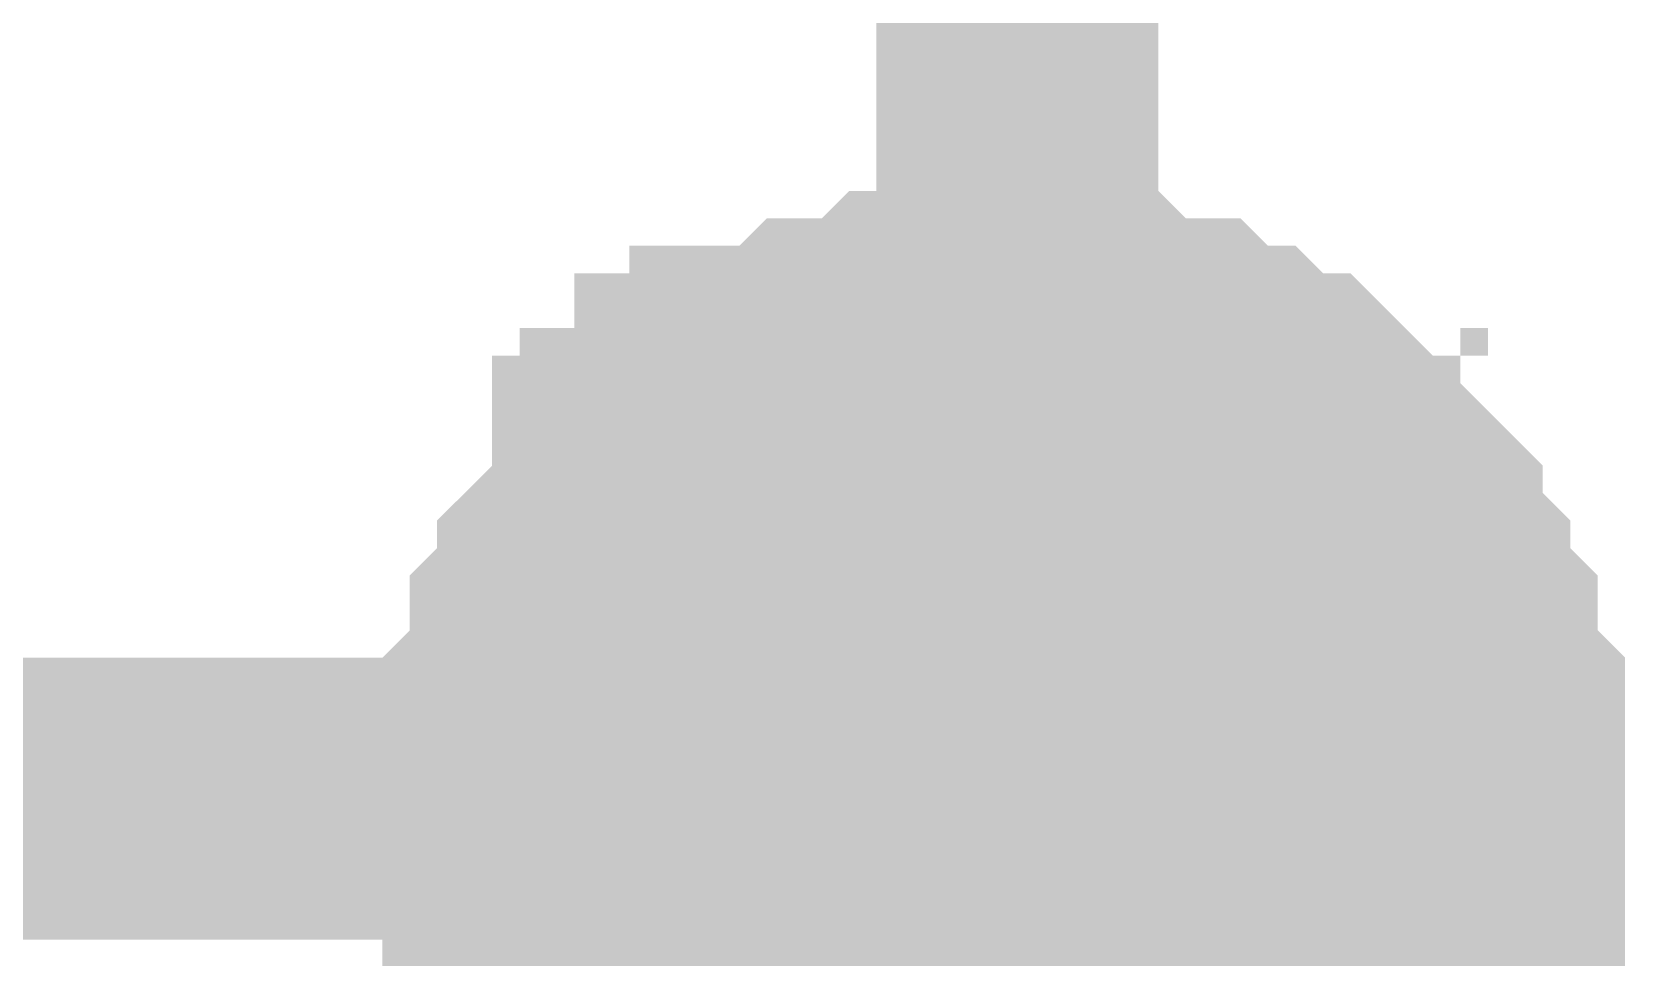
# Model space of a CAD drawing. Header units: inches. Extents: x 0 to 31.5, y 0 to 22.3.
# Drawn here: x 25.6576 to 25.7242, y 13.3933 to 13.4321 of the extents above; entities that cross this region are included whole.
import ezdxf

# ---------------------------------------------------------------- set-up
doc = ezdxf.new("R2010")
doc.units = ezdxf.units.IN
doc.header["$MEASUREMENT"] = 0
doc.layers.add('Sheet', color=255, linetype='Continuous')

msp = doc.modelspace()

# ---------------------------------------------------------------- linework, layer by layer
at = {"layer": 'Sheet'}
for points in [[(25.397966, 13.499907, 0.0118, 0.0118, 0), (25.698819, 13.499907, 0.0118, 0.0118, 0), (25.698819, 13.399985, 0.0118, 0.0118, 0), (25.698819, 10.699773, 0.0118, 0.0118, 0)], [(25.67815, 13.399985, 0.0118, 0.0118, 0), (25.67815, 13.401133, 0.0118, 0.0118, 0), (25.67815, 13.402282, 0.0118, 0.0118, 0), (25.67815, 13.402282, 0.0118, 0.0118, 0), (25.67815, 13.40343, 0.0118, 0.0118, 0), (25.679298, 13.404579, 0.0118, 0.0118, 0), (25.679298, 13.405727, 0.0118, 0.0118, 0), (25.679298, 13.406876, 0.0118, 0.0118, 0), (25.679298, 13.406876, 0.0118, 0.0118, 0), (25.680446, 13.408024, 0.0118, 0.0118, 0), (25.680446, 13.409173, 0.0118, 0.0118, 0), (25.681594, 13.410321, 0.0118, 0.0118, 0), (25.681594, 13.410321, 0.0118, 0.0118, 0), (25.682743, 13.41147, 0.0118, 0.0118, 0), (25.682743, 13.412618, 0.0118, 0.0118, 0), (25.683891, 13.412618, 0.0118, 0.0118, 0), (25.683891, 13.413767, 0.0118, 0.0118, 0), (25.685039, 13.413767, 0.0118, 0.0118, 0), (25.686188, 13.414916, 0.0118, 0.0118, 0), (25.686188, 13.416064, 0.0118, 0.0118, 0), (25.687336, 13.416064, 0.0118, 0.0118, 0), (25.688484, 13.416064, 0.0118, 0.0118, 0), (25.688484, 13.417213, 0.0118, 0.0118, 0), (25.689633, 13.417213, 0.0118, 0.0118, 0), (25.690781, 13.418361, 0.0118, 0.0118, 0), (25.691929, 13.418361, 0.0118, 0.0118, 0), (25.693077, 13.418361, 0.0118, 0.0118, 0), (25.693077, 13.418361, 0.0118, 0.0118, 0), (25.694226, 13.41951, 0.0118, 0.0118, 0), (25.695374, 13.41951, 0.0118, 0.0118, 0), (25.696522, 13.41951, 0.0118, 0.0118, 0), (25.697671, 13.41951, 0.0118, 0.0118, 0), (25.698819, 13.41951, 0.0118, 0.0118, 0)], [(25.67815, 13.399985, 0.0118, 0.0118, 0), (25.67815, 13.401133, 0.0118, 0.0118, 0), (25.67815, 13.402282, 0.0118, 0.0118, 0), (25.67815, 13.402282, 0.0118, 0.0118, 0), (25.67815, 13.40343, 0.0118, 0.0118, 0), (25.679298, 13.404579, 0.0118, 0.0118, 0), (25.679298, 13.405727, 0.0118, 0.0118, 0), (25.679298, 13.406876, 0.0118, 0.0118, 0), (25.679298, 13.406876, 0.0118, 0.0118, 0), (25.680446, 13.408024, 0.0118, 0.0118, 0), (25.680446, 13.409173, 0.0118, 0.0118, 0), (25.681594, 13.410321, 0.0118, 0.0118, 0), (25.681594, 13.410321, 0.0118, 0.0118, 0), (25.682743, 13.41147, 0.0118, 0.0118, 0), (25.682743, 13.412618, 0.0118, 0.0118, 0), (25.683891, 13.412618, 0.0118, 0.0118, 0), (25.683891, 13.413767, 0.0118, 0.0118, 0), (25.685039, 13.413767, 0.0118, 0.0118, 0), (25.686188, 13.414916, 0.0118, 0.0118, 0), (25.686188, 13.416064, 0.0118, 0.0118, 0), (25.687336, 13.416064, 0.0118, 0.0118, 0), (25.688484, 13.416064, 0.0118, 0.0118, 0), (25.688484, 13.417213, 0.0118, 0.0118, 0), (25.689633, 13.417213, 0.0118, 0.0118, 0), (25.690781, 13.418361, 0.0118, 0.0118, 0), (25.691929, 13.418361, 0.0118, 0.0118, 0), (25.693077, 13.418361, 0.0118, 0.0118, 0), (25.693077, 13.418361, 0.0118, 0.0118, 0), (25.694226, 13.41951, 0.0118, 0.0118, 0), (25.695374, 13.41951, 0.0118, 0.0118, 0), (25.696522, 13.41951, 0.0118, 0.0118, 0), (25.697671, 13.41951, 0.0118, 0.0118, 0), (25.698819, 13.41951, 0.0118, 0.0118, 0)], [(25.67815, 13.399985, 0.0118, 0.0118, 0), (25.67815, 13.401133, 0.0118, 0.0118, 0), (25.67815, 13.402282, 0.0118, 0.0118, 0), (25.67815, 13.402282, 0.0118, 0.0118, 0), (25.67815, 13.40343, 0.0118, 0.0118, 0), (25.679298, 13.404579, 0.0118, 0.0118, 0), (25.679298, 13.405727, 0.0118, 0.0118, 0), (25.679298, 13.406876, 0.0118, 0.0118, 0), (25.679298, 13.406876, 0.0118, 0.0118, 0), (25.680446, 13.408024, 0.0118, 0.0118, 0), (25.680446, 13.409173, 0.0118, 0.0118, 0), (25.681594, 13.410321, 0.0118, 0.0118, 0), (25.681594, 13.410321, 0.0118, 0.0118, 0), (25.682743, 13.41147, 0.0118, 0.0118, 0), (25.682743, 13.412618, 0.0118, 0.0118, 0), (25.683891, 13.412618, 0.0118, 0.0118, 0), (25.683891, 13.413767, 0.0118, 0.0118, 0), (25.685039, 13.413767, 0.0118, 0.0118, 0), (25.686188, 13.414916, 0.0118, 0.0118, 0), (25.686188, 13.416064, 0.0118, 0.0118, 0), (25.687336, 13.416064, 0.0118, 0.0118, 0), (25.688484, 13.416064, 0.0118, 0.0118, 0), (25.688484, 13.417213, 0.0118, 0.0118, 0), (25.689633, 13.417213, 0.0118, 0.0118, 0), (25.690781, 13.418361, 0.0118, 0.0118, 0), (25.691929, 13.418361, 0.0118, 0.0118, 0), (25.693077, 13.418361, 0.0118, 0.0118, 0), (25.693077, 13.418361, 0.0118, 0.0118, 0), (25.694226, 13.41951, 0.0118, 0.0118, 0), (25.695374, 13.41951, 0.0118, 0.0118, 0), (25.696522, 13.41951, 0.0118, 0.0118, 0), (25.697671, 13.41951, 0.0118, 0.0118, 0), (25.698819, 13.41951, 0.0118, 0.0118, 0)], [(25.67815, 13.399985, 0.0118, 0.0118, 0), (25.67815, 13.401133, 0.0118, 0.0118, 0), (25.67815, 13.402282, 0.0118, 0.0118, 0), (25.67815, 13.402282, 0.0118, 0.0118, 0), (25.67815, 13.40343, 0.0118, 0.0118, 0), (25.679298, 13.404579, 0.0118, 0.0118, 0), (25.679298, 13.405727, 0.0118, 0.0118, 0), (25.679298, 13.406876, 0.0118, 0.0118, 0), (25.679298, 13.406876, 0.0118, 0.0118, 0), (25.680446, 13.408024, 0.0118, 0.0118, 0), (25.680446, 13.409173, 0.0118, 0.0118, 0), (25.681594, 13.410321, 0.0118, 0.0118, 0), (25.681594, 13.410321, 0.0118, 0.0118, 0), (25.682743, 13.41147, 0.0118, 0.0118, 0), (25.682743, 13.412618, 0.0118, 0.0118, 0), (25.683891, 13.412618, 0.0118, 0.0118, 0), (25.683891, 13.413767, 0.0118, 0.0118, 0), (25.685039, 13.413767, 0.0118, 0.0118, 0), (25.686188, 13.414916, 0.0118, 0.0118, 0), (25.686188, 13.416064, 0.0118, 0.0118, 0), (25.687336, 13.416064, 0.0118, 0.0118, 0), (25.688484, 13.416064, 0.0118, 0.0118, 0), (25.688484, 13.417213, 0.0118, 0.0118, 0), (25.689633, 13.417213, 0.0118, 0.0118, 0), (25.690781, 13.418361, 0.0118, 0.0118, 0), (25.691929, 13.418361, 0.0118, 0.0118, 0), (25.693077, 13.418361, 0.0118, 0.0118, 0), (25.693077, 13.418361, 0.0118, 0.0118, 0), (25.694226, 13.41951, 0.0118, 0.0118, 0), (25.695374, 13.41951, 0.0118, 0.0118, 0), (25.696522, 13.41951, 0.0118, 0.0118, 0), (25.697671, 13.41951, 0.0118, 0.0118, 0), (25.698819, 13.41951, 0.0118, 0.0118, 0)], [(25.698819, 13.41951, 0.0118, 0.0118, 0), (25.698819, 13.41951, 0.0118, 0.0118, 0)], [(25.698819, 13.41951, 0.0118, 0.0118, 0), (25.699967, 13.41951, 0.0118, 0.0118, 0), (25.701115, 13.41951, 0.0118, 0.0118, 0), (25.701115, 13.41951, 0.0118, 0.0118, 0), (25.702264, 13.41951, 0.0118, 0.0118, 0), (25.703412, 13.418361, 0.0118, 0.0118, 0), (25.70456, 13.418361, 0.0118, 0.0118, 0), (25.705709, 13.418361, 0.0118, 0.0118, 0), (25.705709, 13.418361, 0.0118, 0.0118, 0), (25.706857, 13.417213, 0.0118, 0.0118, 0), (25.708005, 13.417213, 0.0118, 0.0118, 0), (25.709154, 13.416064, 0.0118, 0.0118, 0), (25.709154, 13.416064, 0.0118, 0.0118, 0), (25.710302, 13.416064, 0.0118, 0.0118, 0), (25.71145, 13.414916, 0.0118, 0.0118, 0), (25.71145, 13.413767, 0.0118, 0.0118, 0), (25.712598, 13.413767, 0.0118, 0.0118, 0), (25.712598, 13.412618, 0.0118, 0.0118, 0), (25.713747, 13.412618, 0.0118, 0.0118, 0), (25.714895, 13.41147, 0.0118, 0.0118, 0), (25.714895, 13.410321, 0.0118, 0.0118, 0), (25.714895, 13.410321, 0.0118, 0.0118, 0), (25.716043, 13.409173, 0.0118, 0.0118, 0), (25.716043, 13.408024, 0.0118, 0.0118, 0), (25.717192, 13.406876, 0.0118, 0.0118, 0), (25.717192, 13.406876, 0.0118, 0.0118, 0), (25.717192, 13.405727, 0.0118, 0.0118, 0), (25.717192, 13.404579, 0.0118, 0.0118, 0), (25.71834, 13.40343, 0.0118, 0.0118, 0), (25.71834, 13.402282, 0.0118, 0.0118, 0), (25.71834, 13.402282, 0.0118, 0.0118, 0), (25.71834, 13.401133, 0.0118, 0.0118, 0), (25.71834, 13.399985, 0.0118, 0.0118, 0)], [(25.698819, 13.41951, 0.0118, 0.0118, 0), (25.698819, 13.41951, 0.0118, 0.0118, 0)], [(25.698819, 13.41951, 0.0118, 0.0118, 0), (25.699967, 13.41951, 0.0118, 0.0118, 0), (25.701115, 13.41951, 0.0118, 0.0118, 0), (25.701115, 13.41951, 0.0118, 0.0118, 0), (25.702264, 13.41951, 0.0118, 0.0118, 0), (25.703412, 13.418361, 0.0118, 0.0118, 0), (25.70456, 13.418361, 0.0118, 0.0118, 0), (25.705709, 13.418361, 0.0118, 0.0118, 0), (25.705709, 13.418361, 0.0118, 0.0118, 0), (25.706857, 13.417213, 0.0118, 0.0118, 0), (25.708005, 13.417213, 0.0118, 0.0118, 0), (25.709154, 13.416064, 0.0118, 0.0118, 0), (25.709154, 13.416064, 0.0118, 0.0118, 0), (25.710302, 13.416064, 0.0118, 0.0118, 0), (25.71145, 13.414916, 0.0118, 0.0118, 0), (25.71145, 13.413767, 0.0118, 0.0118, 0), (25.712598, 13.413767, 0.0118, 0.0118, 0), (25.712598, 13.412618, 0.0118, 0.0118, 0), (25.713747, 13.412618, 0.0118, 0.0118, 0), (25.714895, 13.41147, 0.0118, 0.0118, 0), (25.714895, 13.410321, 0.0118, 0.0118, 0), (25.714895, 13.410321, 0.0118, 0.0118, 0), (25.716043, 13.409173, 0.0118, 0.0118, 0), (25.716043, 13.408024, 0.0118, 0.0118, 0), (25.717192, 13.406876, 0.0118, 0.0118, 0), (25.717192, 13.406876, 0.0118, 0.0118, 0), (25.717192, 13.405727, 0.0118, 0.0118, 0), (25.717192, 13.404579, 0.0118, 0.0118, 0), (25.71834, 13.40343, 0.0118, 0.0118, 0), (25.71834, 13.402282, 0.0118, 0.0118, 0), (25.71834, 13.402282, 0.0118, 0.0118, 0), (25.71834, 13.401133, 0.0118, 0.0118, 0), (25.71834, 13.399985, 0.0118, 0.0118, 0)], [(25.698819, 13.41951, 0.0118, 0.0118, 0), (25.698819, 13.41951, 0.0118, 0.0118, 0)], [(25.698819, 13.41951, 0.0118, 0.0118, 0), (25.699967, 13.41951, 0.0118, 0.0118, 0), (25.701115, 13.41951, 0.0118, 0.0118, 0), (25.701115, 13.41951, 0.0118, 0.0118, 0), (25.702264, 13.41951, 0.0118, 0.0118, 0), (25.703412, 13.418361, 0.0118, 0.0118, 0), (25.70456, 13.418361, 0.0118, 0.0118, 0), (25.705709, 13.418361, 0.0118, 0.0118, 0), (25.705709, 13.418361, 0.0118, 0.0118, 0), (25.706857, 13.417213, 0.0118, 0.0118, 0), (25.708005, 13.417213, 0.0118, 0.0118, 0), (25.709154, 13.416064, 0.0118, 0.0118, 0), (25.709154, 13.416064, 0.0118, 0.0118, 0), (25.710302, 13.416064, 0.0118, 0.0118, 0), (25.71145, 13.414916, 0.0118, 0.0118, 0), (25.71145, 13.413767, 0.0118, 0.0118, 0), (25.712598, 13.413767, 0.0118, 0.0118, 0), (25.712598, 13.412618, 0.0118, 0.0118, 0), (25.713747, 13.412618, 0.0118, 0.0118, 0), (25.714895, 13.41147, 0.0118, 0.0118, 0), (25.714895, 13.410321, 0.0118, 0.0118, 0), (25.714895, 13.410321, 0.0118, 0.0118, 0), (25.716043, 13.409173, 0.0118, 0.0118, 0), (25.716043, 13.408024, 0.0118, 0.0118, 0), (25.717192, 13.406876, 0.0118, 0.0118, 0), (25.717192, 13.406876, 0.0118, 0.0118, 0), (25.717192, 13.405727, 0.0118, 0.0118, 0), (25.717192, 13.404579, 0.0118, 0.0118, 0), (25.71834, 13.40343, 0.0118, 0.0118, 0), (25.71834, 13.402282, 0.0118, 0.0118, 0), (25.71834, 13.402282, 0.0118, 0.0118, 0), (25.71834, 13.401133, 0.0118, 0.0118, 0), (25.71834, 13.399985, 0.0118, 0.0118, 0)], [(25.698819, 13.41951, 0.0118, 0.0118, 0), (25.698819, 13.41951, 0.0118, 0.0118, 0)], [(25.698819, 13.41951, 0.0118, 0.0118, 0), (25.699967, 13.41951, 0.0118, 0.0118, 0), (25.701115, 13.41951, 0.0118, 0.0118, 0), (25.701115, 13.41951, 0.0118, 0.0118, 0), (25.702264, 13.41951, 0.0118, 0.0118, 0), (25.703412, 13.418361, 0.0118, 0.0118, 0), (25.70456, 13.418361, 0.0118, 0.0118, 0), (25.705709, 13.418361, 0.0118, 0.0118, 0), (25.705709, 13.418361, 0.0118, 0.0118, 0), (25.706857, 13.417213, 0.0118, 0.0118, 0), (25.708005, 13.417213, 0.0118, 0.0118, 0), (25.709154, 13.416064, 0.0118, 0.0118, 0), (25.709154, 13.416064, 0.0118, 0.0118, 0), (25.710302, 13.416064, 0.0118, 0.0118, 0), (25.71145, 13.414916, 0.0118, 0.0118, 0), (25.71145, 13.413767, 0.0118, 0.0118, 0), (25.712598, 13.413767, 0.0118, 0.0118, 0), (25.712598, 13.412618, 0.0118, 0.0118, 0), (25.713747, 13.412618, 0.0118, 0.0118, 0), (25.714895, 13.41147, 0.0118, 0.0118, 0), (25.714895, 13.410321, 0.0118, 0.0118, 0), (25.714895, 13.410321, 0.0118, 0.0118, 0), (25.716043, 13.409173, 0.0118, 0.0118, 0), (25.716043, 13.408024, 0.0118, 0.0118, 0), (25.717192, 13.406876, 0.0118, 0.0118, 0), (25.717192, 13.406876, 0.0118, 0.0118, 0), (25.717192, 13.405727, 0.0118, 0.0118, 0), (25.717192, 13.404579, 0.0118, 0.0118, 0), (25.71834, 13.40343, 0.0118, 0.0118, 0), (25.71834, 13.402282, 0.0118, 0.0118, 0), (25.71834, 13.402282, 0.0118, 0.0118, 0), (25.71834, 13.401133, 0.0118, 0.0118, 0), (25.71834, 13.399985, 0.0118, 0.0118, 0)], [(25.67815, 13.399985, 0.0039, 0.0039, 0), (25.67815, 13.401133, 0.0039, 0.0039, 0), (25.67815, 13.402282, 0.0039, 0.0039, 0), (25.67815, 13.402282, 0.0039, 0.0039, 0), (25.67815, 13.40343, 0.0039, 0.0039, 0), (25.679298, 13.404579, 0.0039, 0.0039, 0), (25.679298, 13.405727, 0.0039, 0.0039, 0), (25.679298, 13.406876, 0.0039, 0.0039, 0), (25.679298, 13.406876, 0.0039, 0.0039, 0), (25.680446, 13.408024, 0.0039, 0.0039, 0), (25.680446, 13.409173, 0.0039, 0.0039, 0), (25.681594, 13.410321, 0.0039, 0.0039, 0), (25.681594, 13.410321, 0.0039, 0.0039, 0), (25.682743, 13.41147, 0.0039, 0.0039, 0), (25.682743, 13.412618, 0.0039, 0.0039, 0), (25.683891, 13.412618, 0.0039, 0.0039, 0), (25.683891, 13.413767, 0.0039, 0.0039, 0), (25.685039, 13.413767, 0.0039, 0.0039, 0), (25.686188, 13.414916, 0.0039, 0.0039, 0), (25.686188, 13.416064, 0.0039, 0.0039, 0), (25.687336, 13.416064, 0.0039, 0.0039, 0), (25.688484, 13.416064, 0.0039, 0.0039, 0), (25.688484, 13.417213, 0.0039, 0.0039, 0), (25.689633, 13.417213, 0.0039, 0.0039, 0), (25.690781, 13.418361, 0.0039, 0.0039, 0), (25.691929, 13.418361, 0.0039, 0.0039, 0), (25.693077, 13.418361, 0.0039, 0.0039, 0), (25.693077, 13.418361, 0.0039, 0.0039, 0), (25.694226, 13.41951, 0.0039, 0.0039, 0), (25.695374, 13.41951, 0.0039, 0.0039, 0), (25.696522, 13.41951, 0.0039, 0.0039, 0), (25.697671, 13.41951, 0.0039, 0.0039, 0), (25.698819, 13.41951, 0.0039, 0.0039, 0)], [(25.67815, 13.399985, 0.0039, 0.0039, 0), (25.67815, 13.401133, 0.0039, 0.0039, 0), (25.67815, 13.402282, 0.0039, 0.0039, 0), (25.67815, 13.402282, 0.0039, 0.0039, 0), (25.67815, 13.40343, 0.0039, 0.0039, 0), (25.679298, 13.404579, 0.0039, 0.0039, 0), (25.679298, 13.405727, 0.0039, 0.0039, 0), (25.679298, 13.406876, 0.0039, 0.0039, 0), (25.679298, 13.406876, 0.0039, 0.0039, 0), (25.680446, 13.408024, 0.0039, 0.0039, 0), (25.680446, 13.409173, 0.0039, 0.0039, 0), (25.681594, 13.410321, 0.0039, 0.0039, 0), (25.681594, 13.410321, 0.0039, 0.0039, 0), (25.682743, 13.41147, 0.0039, 0.0039, 0), (25.682743, 13.412618, 0.0039, 0.0039, 0), (25.683891, 13.412618, 0.0039, 0.0039, 0), (25.683891, 13.413767, 0.0039, 0.0039, 0), (25.685039, 13.413767, 0.0039, 0.0039, 0), (25.686188, 13.414916, 0.0039, 0.0039, 0), (25.686188, 13.416064, 0.0039, 0.0039, 0), (25.687336, 13.416064, 0.0039, 0.0039, 0), (25.688484, 13.416064, 0.0039, 0.0039, 0), (25.688484, 13.417213, 0.0039, 0.0039, 0), (25.689633, 13.417213, 0.0039, 0.0039, 0), (25.690781, 13.418361, 0.0039, 0.0039, 0), (25.691929, 13.418361, 0.0039, 0.0039, 0), (25.693077, 13.418361, 0.0039, 0.0039, 0), (25.693077, 13.418361, 0.0039, 0.0039, 0), (25.694226, 13.41951, 0.0039, 0.0039, 0), (25.695374, 13.41951, 0.0039, 0.0039, 0), (25.696522, 13.41951, 0.0039, 0.0039, 0), (25.697671, 13.41951, 0.0039, 0.0039, 0), (25.698819, 13.41951, 0.0039, 0.0039, 0)], [(25.67815, 13.399985, 0.0039, 0.0039, 0), (25.67815, 13.401133, 0.0039, 0.0039, 0), (25.67815, 13.402282, 0.0039, 0.0039, 0), (25.67815, 13.402282, 0.0039, 0.0039, 0), (25.67815, 13.40343, 0.0039, 0.0039, 0), (25.679298, 13.404579, 0.0039, 0.0039, 0), (25.679298, 13.405727, 0.0039, 0.0039, 0), (25.679298, 13.406876, 0.0039, 0.0039, 0), (25.679298, 13.406876, 0.0039, 0.0039, 0), (25.680446, 13.408024, 0.0039, 0.0039, 0), (25.680446, 13.409173, 0.0039, 0.0039, 0), (25.681594, 13.410321, 0.0039, 0.0039, 0), (25.681594, 13.410321, 0.0039, 0.0039, 0), (25.682743, 13.41147, 0.0039, 0.0039, 0), (25.682743, 13.412618, 0.0039, 0.0039, 0), (25.683891, 13.412618, 0.0039, 0.0039, 0), (25.683891, 13.413767, 0.0039, 0.0039, 0), (25.685039, 13.413767, 0.0039, 0.0039, 0), (25.686188, 13.414916, 0.0039, 0.0039, 0), (25.686188, 13.416064, 0.0039, 0.0039, 0), (25.687336, 13.416064, 0.0039, 0.0039, 0), (25.688484, 13.416064, 0.0039, 0.0039, 0), (25.688484, 13.417213, 0.0039, 0.0039, 0), (25.689633, 13.417213, 0.0039, 0.0039, 0), (25.690781, 13.418361, 0.0039, 0.0039, 0), (25.691929, 13.418361, 0.0039, 0.0039, 0), (25.693077, 13.418361, 0.0039, 0.0039, 0), (25.693077, 13.418361, 0.0039, 0.0039, 0), (25.694226, 13.41951, 0.0039, 0.0039, 0), (25.695374, 13.41951, 0.0039, 0.0039, 0), (25.696522, 13.41951, 0.0039, 0.0039, 0), (25.697671, 13.41951, 0.0039, 0.0039, 0), (25.698819, 13.41951, 0.0039, 0.0039, 0)], [(25.67815, 13.399985, 0.0039, 0.0039, 0), (25.67815, 13.401133, 0.0039, 0.0039, 0), (25.67815, 13.402282, 0.0039, 0.0039, 0), (25.67815, 13.402282, 0.0039, 0.0039, 0), (25.67815, 13.40343, 0.0039, 0.0039, 0), (25.679298, 13.404579, 0.0039, 0.0039, 0), (25.679298, 13.405727, 0.0039, 0.0039, 0), (25.679298, 13.406876, 0.0039, 0.0039, 0), (25.679298, 13.406876, 0.0039, 0.0039, 0), (25.680446, 13.408024, 0.0039, 0.0039, 0), (25.680446, 13.409173, 0.0039, 0.0039, 0), (25.681594, 13.410321, 0.0039, 0.0039, 0), (25.681594, 13.410321, 0.0039, 0.0039, 0), (25.682743, 13.41147, 0.0039, 0.0039, 0), (25.682743, 13.412618, 0.0039, 0.0039, 0), (25.683891, 13.412618, 0.0039, 0.0039, 0), (25.683891, 13.413767, 0.0039, 0.0039, 0), (25.685039, 13.413767, 0.0039, 0.0039, 0), (25.686188, 13.414916, 0.0039, 0.0039, 0), (25.686188, 13.416064, 0.0039, 0.0039, 0), (25.687336, 13.416064, 0.0039, 0.0039, 0), (25.688484, 13.416064, 0.0039, 0.0039, 0), (25.688484, 13.417213, 0.0039, 0.0039, 0), (25.689633, 13.417213, 0.0039, 0.0039, 0), (25.690781, 13.418361, 0.0039, 0.0039, 0), (25.691929, 13.418361, 0.0039, 0.0039, 0), (25.693077, 13.418361, 0.0039, 0.0039, 0), (25.693077, 13.418361, 0.0039, 0.0039, 0), (25.694226, 13.41951, 0.0039, 0.0039, 0), (25.695374, 13.41951, 0.0039, 0.0039, 0), (25.696522, 13.41951, 0.0039, 0.0039, 0), (25.697671, 13.41951, 0.0039, 0.0039, 0), (25.698819, 13.41951, 0.0039, 0.0039, 0)], [(25.698819, 13.41951, 0.0039, 0.0039, 0), (25.698819, 13.41951, 0.0039, 0.0039, 0)], [(25.698819, 13.41951, 0.0039, 0.0039, 0), (25.699967, 13.41951, 0.0039, 0.0039, 0), (25.701115, 13.41951, 0.0039, 0.0039, 0), (25.701115, 13.41951, 0.0039, 0.0039, 0), (25.702264, 13.41951, 0.0039, 0.0039, 0), (25.703412, 13.418361, 0.0039, 0.0039, 0), (25.70456, 13.418361, 0.0039, 0.0039, 0), (25.705709, 13.418361, 0.0039, 0.0039, 0), (25.705709, 13.418361, 0.0039, 0.0039, 0), (25.706857, 13.417213, 0.0039, 0.0039, 0), (25.708005, 13.417213, 0.0039, 0.0039, 0), (25.709154, 13.416064, 0.0039, 0.0039, 0), (25.709154, 13.416064, 0.0039, 0.0039, 0), (25.710302, 13.416064, 0.0039, 0.0039, 0), (25.71145, 13.414916, 0.0039, 0.0039, 0), (25.71145, 13.413767, 0.0039, 0.0039, 0), (25.712598, 13.413767, 0.0039, 0.0039, 0), (25.712598, 13.412618, 0.0039, 0.0039, 0), (25.713747, 13.412618, 0.0039, 0.0039, 0), (25.714895, 13.41147, 0.0039, 0.0039, 0), (25.714895, 13.410321, 0.0039, 0.0039, 0), (25.714895, 13.410321, 0.0039, 0.0039, 0), (25.716043, 13.409173, 0.0039, 0.0039, 0), (25.716043, 13.408024, 0.0039, 0.0039, 0), (25.717192, 13.406876, 0.0039, 0.0039, 0), (25.717192, 13.406876, 0.0039, 0.0039, 0), (25.717192, 13.405727, 0.0039, 0.0039, 0), (25.717192, 13.404579, 0.0039, 0.0039, 0), (25.71834, 13.40343, 0.0039, 0.0039, 0), (25.71834, 13.402282, 0.0039, 0.0039, 0), (25.71834, 13.402282, 0.0039, 0.0039, 0), (25.71834, 13.401133, 0.0039, 0.0039, 0), (25.71834, 13.399985, 0.0039, 0.0039, 0)], [(25.698819, 13.41951, 0.0039, 0.0039, 0), (25.698819, 13.41951, 0.0039, 0.0039, 0)], [(25.698819, 13.41951, 0.0039, 0.0039, 0), (25.699967, 13.41951, 0.0039, 0.0039, 0), (25.701115, 13.41951, 0.0039, 0.0039, 0), (25.701115, 13.41951, 0.0039, 0.0039, 0), (25.702264, 13.41951, 0.0039, 0.0039, 0), (25.703412, 13.418361, 0.0039, 0.0039, 0), (25.70456, 13.418361, 0.0039, 0.0039, 0), (25.705709, 13.418361, 0.0039, 0.0039, 0), (25.705709, 13.418361, 0.0039, 0.0039, 0), (25.706857, 13.417213, 0.0039, 0.0039, 0), (25.708005, 13.417213, 0.0039, 0.0039, 0), (25.709154, 13.416064, 0.0039, 0.0039, 0), (25.709154, 13.416064, 0.0039, 0.0039, 0), (25.710302, 13.416064, 0.0039, 0.0039, 0), (25.71145, 13.414916, 0.0039, 0.0039, 0), (25.71145, 13.413767, 0.0039, 0.0039, 0), (25.712598, 13.413767, 0.0039, 0.0039, 0), (25.712598, 13.412618, 0.0039, 0.0039, 0), (25.713747, 13.412618, 0.0039, 0.0039, 0), (25.714895, 13.41147, 0.0039, 0.0039, 0), (25.714895, 13.410321, 0.0039, 0.0039, 0), (25.714895, 13.410321, 0.0039, 0.0039, 0), (25.716043, 13.409173, 0.0039, 0.0039, 0), (25.716043, 13.408024, 0.0039, 0.0039, 0), (25.717192, 13.406876, 0.0039, 0.0039, 0), (25.717192, 13.406876, 0.0039, 0.0039, 0), (25.717192, 13.405727, 0.0039, 0.0039, 0), (25.717192, 13.404579, 0.0039, 0.0039, 0), (25.71834, 13.40343, 0.0039, 0.0039, 0), (25.71834, 13.402282, 0.0039, 0.0039, 0), (25.71834, 13.402282, 0.0039, 0.0039, 0), (25.71834, 13.401133, 0.0039, 0.0039, 0), (25.71834, 13.399985, 0.0039, 0.0039, 0)], [(25.698819, 13.41951, 0.0039, 0.0039, 0), (25.698819, 13.41951, 0.0039, 0.0039, 0)], [(25.698819, 13.41951, 0.0039, 0.0039, 0), (25.699967, 13.41951, 0.0039, 0.0039, 0), (25.701115, 13.41951, 0.0039, 0.0039, 0), (25.701115, 13.41951, 0.0039, 0.0039, 0), (25.702264, 13.41951, 0.0039, 0.0039, 0), (25.703412, 13.418361, 0.0039, 0.0039, 0), (25.70456, 13.418361, 0.0039, 0.0039, 0), (25.705709, 13.418361, 0.0039, 0.0039, 0), (25.705709, 13.418361, 0.0039, 0.0039, 0), (25.706857, 13.417213, 0.0039, 0.0039, 0), (25.708005, 13.417213, 0.0039, 0.0039, 0), (25.709154, 13.416064, 0.0039, 0.0039, 0), (25.709154, 13.416064, 0.0039, 0.0039, 0), (25.710302, 13.416064, 0.0039, 0.0039, 0), (25.71145, 13.414916, 0.0039, 0.0039, 0), (25.71145, 13.413767, 0.0039, 0.0039, 0), (25.712598, 13.413767, 0.0039, 0.0039, 0), (25.712598, 13.412618, 0.0039, 0.0039, 0), (25.713747, 13.412618, 0.0039, 0.0039, 0), (25.714895, 13.41147, 0.0039, 0.0039, 0), (25.714895, 13.410321, 0.0039, 0.0039, 0), (25.714895, 13.410321, 0.0039, 0.0039, 0), (25.716043, 13.409173, 0.0039, 0.0039, 0), (25.716043, 13.408024, 0.0039, 0.0039, 0), (25.717192, 13.406876, 0.0039, 0.0039, 0), (25.717192, 13.406876, 0.0039, 0.0039, 0), (25.717192, 13.405727, 0.0039, 0.0039, 0), (25.717192, 13.404579, 0.0039, 0.0039, 0), (25.71834, 13.40343, 0.0039, 0.0039, 0), (25.71834, 13.402282, 0.0039, 0.0039, 0), (25.71834, 13.402282, 0.0039, 0.0039, 0), (25.71834, 13.401133, 0.0039, 0.0039, 0), (25.71834, 13.399985, 0.0039, 0.0039, 0)], [(25.698819, 13.41951, 0.0039, 0.0039, 0), (25.698819, 13.41951, 0.0039, 0.0039, 0)], [(25.698819, 13.41951, 0.0039, 0.0039, 0), (25.699967, 13.41951, 0.0039, 0.0039, 0), (25.701115, 13.41951, 0.0039, 0.0039, 0), (25.701115, 13.41951, 0.0039, 0.0039, 0), (25.702264, 13.41951, 0.0039, 0.0039, 0), (25.703412, 13.418361, 0.0039, 0.0039, 0), (25.70456, 13.418361, 0.0039, 0.0039, 0), (25.705709, 13.418361, 0.0039, 0.0039, 0), (25.705709, 13.418361, 0.0039, 0.0039, 0), (25.706857, 13.417213, 0.0039, 0.0039, 0), (25.708005, 13.417213, 0.0039, 0.0039, 0), (25.709154, 13.416064, 0.0039, 0.0039, 0), (25.709154, 13.416064, 0.0039, 0.0039, 0), (25.710302, 13.416064, 0.0039, 0.0039, 0), (25.71145, 13.414916, 0.0039, 0.0039, 0), (25.71145, 13.413767, 0.0039, 0.0039, 0), (25.712598, 13.413767, 0.0039, 0.0039, 0), (25.712598, 13.412618, 0.0039, 0.0039, 0), (25.713747, 13.412618, 0.0039, 0.0039, 0), (25.714895, 13.41147, 0.0039, 0.0039, 0), (25.714895, 13.410321, 0.0039, 0.0039, 0), (25.714895, 13.410321, 0.0039, 0.0039, 0), (25.716043, 13.409173, 0.0039, 0.0039, 0), (25.716043, 13.408024, 0.0039, 0.0039, 0), (25.717192, 13.406876, 0.0039, 0.0039, 0), (25.717192, 13.406876, 0.0039, 0.0039, 0), (25.717192, 13.405727, 0.0039, 0.0039, 0), (25.717192, 13.404579, 0.0039, 0.0039, 0), (25.71834, 13.40343, 0.0039, 0.0039, 0), (25.71834, 13.402282, 0.0039, 0.0039, 0), (25.71834, 13.402282, 0.0039, 0.0039, 0), (25.71834, 13.401133, 0.0039, 0.0039, 0), (25.71834, 13.399985, 0.0039, 0.0039, 0)], [(25.397966, 13.399985, 0.0118, 0.0118, 0), (25.698819, 13.399985, 0.0118, 0.0118, 0)], [(25.682743, 13.387351, 0.0118, 0.0118, 0), (25.681594, 13.388499, 0.0118, 0.0118, 0), (25.681594, 13.389648, 0.0118, 0.0118, 0), (25.680446, 13.389648, 0.0118, 0.0118, 0), (25.680446, 13.390796, 0.0118, 0.0118, 0), (25.679298, 13.391945, 0.0118, 0.0118, 0), (25.679298, 13.393093, 0.0118, 0.0118, 0), (25.679298, 13.394242, 0.0118, 0.0118, 0), (25.679298, 13.394242, 0.0118, 0.0118, 0), (25.67815, 13.39539, 0.0118, 0.0118, 0), (25.67815, 13.396539, 0.0118, 0.0118, 0), (25.67815, 13.397687, 0.0118, 0.0118, 0), (25.67815, 13.398836, 0.0118, 0.0118, 0), (25.67815, 13.399985, 0.0118, 0.0118, 0)], [(25.67815, 13.399985, 0.0118, 0.0118, 0), (25.67815, 13.399985, 0.0118, 0.0118, 0)], [(25.682743, 13.387351, 0.0118, 0.0118, 0), (25.681594, 13.388499, 0.0118, 0.0118, 0), (25.681594, 13.389648, 0.0118, 0.0118, 0), (25.680446, 13.389648, 0.0118, 0.0118, 0), (25.680446, 13.390796, 0.0118, 0.0118, 0), (25.679298, 13.391945, 0.0118, 0.0118, 0), (25.679298, 13.393093, 0.0118, 0.0118, 0), (25.679298, 13.394242, 0.0118, 0.0118, 0), (25.679298, 13.394242, 0.0118, 0.0118, 0), (25.67815, 13.39539, 0.0118, 0.0118, 0), (25.67815, 13.396539, 0.0118, 0.0118, 0), (25.67815, 13.397687, 0.0118, 0.0118, 0), (25.67815, 13.398836, 0.0118, 0.0118, 0), (25.67815, 13.399985, 0.0118, 0.0118, 0)], [(25.67815, 13.399985, 0.0118, 0.0118, 0), (25.67815, 13.399985, 0.0118, 0.0118, 0)], [(25.682743, 13.387351, 0.0118, 0.0118, 0), (25.681594, 13.388499, 0.0118, 0.0118, 0), (25.681594, 13.389648, 0.0118, 0.0118, 0), (25.680446, 13.389648, 0.0118, 0.0118, 0), (25.680446, 13.390796, 0.0118, 0.0118, 0), (25.679298, 13.391945, 0.0118, 0.0118, 0), (25.679298, 13.393093, 0.0118, 0.0118, 0), (25.679298, 13.394242, 0.0118, 0.0118, 0), (25.679298, 13.394242, 0.0118, 0.0118, 0), (25.67815, 13.39539, 0.0118, 0.0118, 0), (25.67815, 13.396539, 0.0118, 0.0118, 0), (25.67815, 13.397687, 0.0118, 0.0118, 0), (25.67815, 13.398836, 0.0118, 0.0118, 0), (25.67815, 13.399985, 0.0118, 0.0118, 0)], [(25.67815, 13.399985, 0.0118, 0.0118, 0), (25.67815, 13.399985, 0.0118, 0.0118, 0)], [(25.682743, 13.387351, 0.0118, 0.0118, 0), (25.681594, 13.388499, 0.0118, 0.0118, 0), (25.681594, 13.389648, 0.0118, 0.0118, 0), (25.680446, 13.389648, 0.0118, 0.0118, 0), (25.680446, 13.390796, 0.0118, 0.0118, 0), (25.679298, 13.391945, 0.0118, 0.0118, 0), (25.679298, 13.393093, 0.0118, 0.0118, 0), (25.679298, 13.394242, 0.0118, 0.0118, 0), (25.679298, 13.394242, 0.0118, 0.0118, 0), (25.67815, 13.39539, 0.0118, 0.0118, 0), (25.67815, 13.396539, 0.0118, 0.0118, 0), (25.67815, 13.397687, 0.0118, 0.0118, 0), (25.67815, 13.398836, 0.0118, 0.0118, 0), (25.67815, 13.399985, 0.0118, 0.0118, 0)], [(25.67815, 13.399985, 0.0118, 0.0118, 0), (25.67815, 13.399985, 0.0118, 0.0118, 0)], [(25.71834, 13.399985, 0.0118, 0.0118, 0), (25.71834, 13.398836, 0.0118, 0.0118, 0), (25.71834, 13.397687, 0.0118, 0.0118, 0), (25.71834, 13.396539, 0.0118, 0.0118, 0), (25.71834, 13.39539, 0.0118, 0.0118, 0), (25.717192, 13.394242, 0.0118, 0.0118, 0), (25.717192, 13.394242, 0.0118, 0.0118, 0), (25.717192, 13.393093, 0.0118, 0.0118, 0), (25.717192, 13.391945, 0.0118, 0.0118, 0), (25.716043, 13.390796, 0.0118, 0.0118, 0), (25.716043, 13.389648, 0.0118, 0.0118, 0), (25.714895, 13.389648, 0.0118, 0.0118, 0), (25.714895, 13.388499, 0.0118, 0.0118, 0), (25.714895, 13.387351, 0.0118, 0.0118, 0)], [(25.71834, 13.399985, 0.0118, 0.0118, 0), (25.71834, 13.398836, 0.0118, 0.0118, 0), (25.71834, 13.397687, 0.0118, 0.0118, 0), (25.71834, 13.396539, 0.0118, 0.0118, 0), (25.71834, 13.39539, 0.0118, 0.0118, 0), (25.717192, 13.394242, 0.0118, 0.0118, 0), (25.717192, 13.394242, 0.0118, 0.0118, 0), (25.717192, 13.393093, 0.0118, 0.0118, 0), (25.717192, 13.391945, 0.0118, 0.0118, 0), (25.716043, 13.390796, 0.0118, 0.0118, 0), (25.716043, 13.389648, 0.0118, 0.0118, 0), (25.714895, 13.389648, 0.0118, 0.0118, 0), (25.714895, 13.388499, 0.0118, 0.0118, 0), (25.714895, 13.387351, 0.0118, 0.0118, 0)], [(25.71834, 13.399985, 0.0118, 0.0118, 0), (25.71834, 13.398836, 0.0118, 0.0118, 0), (25.71834, 13.397687, 0.0118, 0.0118, 0), (25.71834, 13.396539, 0.0118, 0.0118, 0), (25.71834, 13.39539, 0.0118, 0.0118, 0), (25.717192, 13.394242, 0.0118, 0.0118, 0), (25.717192, 13.394242, 0.0118, 0.0118, 0), (25.717192, 13.393093, 0.0118, 0.0118, 0), (25.717192, 13.391945, 0.0118, 0.0118, 0), (25.716043, 13.390796, 0.0118, 0.0118, 0), (25.716043, 13.389648, 0.0118, 0.0118, 0), (25.714895, 13.389648, 0.0118, 0.0118, 0), (25.714895, 13.388499, 0.0118, 0.0118, 0), (25.714895, 13.387351, 0.0118, 0.0118, 0)], [(25.71834, 13.399985, 0.0118, 0.0118, 0), (25.71834, 13.398836, 0.0118, 0.0118, 0), (25.71834, 13.397687, 0.0118, 0.0118, 0), (25.71834, 13.396539, 0.0118, 0.0118, 0), (25.71834, 13.39539, 0.0118, 0.0118, 0), (25.717192, 13.394242, 0.0118, 0.0118, 0), (25.717192, 13.394242, 0.0118, 0.0118, 0), (25.717192, 13.393093, 0.0118, 0.0118, 0), (25.717192, 13.391945, 0.0118, 0.0118, 0), (25.716043, 13.390796, 0.0118, 0.0118, 0), (25.716043, 13.389648, 0.0118, 0.0118, 0), (25.714895, 13.389648, 0.0118, 0.0118, 0), (25.714895, 13.388499, 0.0118, 0.0118, 0), (25.714895, 13.387351, 0.0118, 0.0118, 0)], [(25.71834, 13.399985, 0.0118, 0.0118, 0), (25.71834, 13.399985, 0.0118, 0.0118, 0), (25.71834, 13.399985, 0.0118, 0.0118, 0), (25.71834, 13.399985, 0.0118, 0.0118, 0), (25.71834, 13.399985, 0.0118, 0.0118, 0), (25.71834, 13.399985, 0.0118, 0.0118, 0), (25.71834, 13.399985, 0.0118, 0.0118, 0), (25.71834, 13.399985, 0.0118, 0.0118, 0), (25.71834, 13.399985, 0.0118, 0.0118, 0), (25.71834, 13.399985, 0.0118, 0.0118, 0), (25.71834, 13.399985, 0.0118, 0.0118, 0), (25.71834, 13.399985, 0.0118, 0.0118, 0), (25.71834, 13.399985, 0.0118, 0.0118, 0), (25.71834, 13.399985, 0.0118, 0.0118, 0), (25.71834, 13.399985, 0.0118, 0.0118, 0), (25.71834, 13.399985, 0.0118, 0.0118, 0), (25.71834, 13.399985, 0.0118, 0.0118, 0), (25.71834, 13.399985, 0.0118, 0.0118, 0), (25.71834, 13.399985, 0.0118, 0.0118, 0), (25.71834, 13.399985, 0.0118, 0.0118, 0), (25.71834, 13.399985, 0.0118, 0.0118, 0), (25.71834, 13.399985, 0.0118, 0.0118, 0), (25.71834, 13.399985, 0.0118, 0.0118, 0), (25.71834, 13.399985, 0.0118, 0.0118, 0), (25.71834, 13.399985, 0.0118, 0.0118, 0), (25.71834, 13.399985, 0.0118, 0.0118, 0), (25.71834, 13.399985, 0.0118, 0.0118, 0), (25.71834, 13.399985, 0.0118, 0.0118, 0), (25.71834, 13.399985, 0.0118, 0.0118, 0), (25.71834, 13.399985, 0.0118, 0.0118, 0), (25.71834, 13.399985, 0.0118, 0.0118, 0), (25.71834, 13.399985, 0.0118, 0.0118, 0), (25.71834, 13.399985, 0.0118, 0.0118, 0)], [(25.71834, 13.399985, 0.0118, 0.0118, 0), (25.71834, 13.399985, 0.0118, 0.0118, 0)], [(25.71834, 13.399985, 0.0118, 0.0118, 0), (25.71834, 13.399985, 0.0118, 0.0118, 0), (25.71834, 13.399985, 0.0118, 0.0118, 0), (25.71834, 13.399985, 0.0118, 0.0118, 0), (25.71834, 13.399985, 0.0118, 0.0118, 0), (25.71834, 13.399985, 0.0118, 0.0118, 0), (25.71834, 13.399985, 0.0118, 0.0118, 0), (25.71834, 13.399985, 0.0118, 0.0118, 0), (25.71834, 13.399985, 0.0118, 0.0118, 0), (25.71834, 13.399985, 0.0118, 0.0118, 0), (25.71834, 13.399985, 0.0118, 0.0118, 0), (25.71834, 13.399985, 0.0118, 0.0118, 0), (25.71834, 13.399985, 0.0118, 0.0118, 0), (25.71834, 13.399985, 0.0118, 0.0118, 0), (25.71834, 13.399985, 0.0118, 0.0118, 0), (25.71834, 13.399985, 0.0118, 0.0118, 0), (25.71834, 13.399985, 0.0118, 0.0118, 0), (25.71834, 13.399985, 0.0118, 0.0118, 0), (25.71834, 13.399985, 0.0118, 0.0118, 0), (25.71834, 13.399985, 0.0118, 0.0118, 0), (25.71834, 13.399985, 0.0118, 0.0118, 0), (25.71834, 13.399985, 0.0118, 0.0118, 0), (25.71834, 13.399985, 0.0118, 0.0118, 0), (25.71834, 13.399985, 0.0118, 0.0118, 0), (25.71834, 13.399985, 0.0118, 0.0118, 0), (25.71834, 13.399985, 0.0118, 0.0118, 0), (25.71834, 13.399985, 0.0118, 0.0118, 0), (25.71834, 13.399985, 0.0118, 0.0118, 0), (25.71834, 13.399985, 0.0118, 0.0118, 0), (25.71834, 13.399985, 0.0118, 0.0118, 0), (25.71834, 13.399985, 0.0118, 0.0118, 0), (25.71834, 13.399985, 0.0118, 0.0118, 0), (25.71834, 13.399985, 0.0118, 0.0118, 0)], [(25.71834, 13.399985, 0.0118, 0.0118, 0), (25.71834, 13.399985, 0.0118, 0.0118, 0)], [(25.71834, 13.399985, 0.0118, 0.0118, 0), (25.71834, 13.399985, 0.0118, 0.0118, 0), (25.71834, 13.399985, 0.0118, 0.0118, 0), (25.71834, 13.399985, 0.0118, 0.0118, 0), (25.71834, 13.399985, 0.0118, 0.0118, 0), (25.71834, 13.399985, 0.0118, 0.0118, 0), (25.71834, 13.399985, 0.0118, 0.0118, 0), (25.71834, 13.399985, 0.0118, 0.0118, 0), (25.71834, 13.399985, 0.0118, 0.0118, 0), (25.71834, 13.399985, 0.0118, 0.0118, 0), (25.71834, 13.399985, 0.0118, 0.0118, 0), (25.71834, 13.399985, 0.0118, 0.0118, 0), (25.71834, 13.399985, 0.0118, 0.0118, 0), (25.71834, 13.399985, 0.0118, 0.0118, 0), (25.71834, 13.399985, 0.0118, 0.0118, 0), (25.71834, 13.399985, 0.0118, 0.0118, 0), (25.71834, 13.399985, 0.0118, 0.0118, 0), (25.71834, 13.399985, 0.0118, 0.0118, 0), (25.71834, 13.399985, 0.0118, 0.0118, 0), (25.71834, 13.399985, 0.0118, 0.0118, 0), (25.71834, 13.399985, 0.0118, 0.0118, 0), (25.71834, 13.399985, 0.0118, 0.0118, 0), (25.71834, 13.399985, 0.0118, 0.0118, 0), (25.71834, 13.399985, 0.0118, 0.0118, 0), (25.71834, 13.399985, 0.0118, 0.0118, 0), (25.71834, 13.399985, 0.0118, 0.0118, 0), (25.71834, 13.399985, 0.0118, 0.0118, 0), (25.71834, 13.399985, 0.0118, 0.0118, 0), (25.71834, 13.399985, 0.0118, 0.0118, 0), (25.71834, 13.399985, 0.0118, 0.0118, 0), (25.71834, 13.399985, 0.0118, 0.0118, 0), (25.71834, 13.399985, 0.0118, 0.0118, 0), (25.71834, 13.399985, 0.0118, 0.0118, 0)], [(25.71834, 13.399985, 0.0118, 0.0118, 0), (25.71834, 13.399985, 0.0118, 0.0118, 0)], [(25.71834, 13.399985, 0.0118, 0.0118, 0), (25.71834, 13.399985, 0.0118, 0.0118, 0), (25.71834, 13.399985, 0.0118, 0.0118, 0), (25.71834, 13.399985, 0.0118, 0.0118, 0), (25.71834, 13.399985, 0.0118, 0.0118, 0), (25.71834, 13.399985, 0.0118, 0.0118, 0), (25.71834, 13.399985, 0.0118, 0.0118, 0), (25.71834, 13.399985, 0.0118, 0.0118, 0), (25.71834, 13.399985, 0.0118, 0.0118, 0), (25.71834, 13.399985, 0.0118, 0.0118, 0), (25.71834, 13.399985, 0.0118, 0.0118, 0), (25.71834, 13.399985, 0.0118, 0.0118, 0), (25.71834, 13.399985, 0.0118, 0.0118, 0), (25.71834, 13.399985, 0.0118, 0.0118, 0), (25.71834, 13.399985, 0.0118, 0.0118, 0), (25.71834, 13.399985, 0.0118, 0.0118, 0), (25.71834, 13.399985, 0.0118, 0.0118, 0), (25.71834, 13.399985, 0.0118, 0.0118, 0), (25.71834, 13.399985, 0.0118, 0.0118, 0), (25.71834, 13.399985, 0.0118, 0.0118, 0), (25.71834, 13.399985, 0.0118, 0.0118, 0), (25.71834, 13.399985, 0.0118, 0.0118, 0), (25.71834, 13.399985, 0.0118, 0.0118, 0), (25.71834, 13.399985, 0.0118, 0.0118, 0), (25.71834, 13.399985, 0.0118, 0.0118, 0), (25.71834, 13.399985, 0.0118, 0.0118, 0), (25.71834, 13.399985, 0.0118, 0.0118, 0), (25.71834, 13.399985, 0.0118, 0.0118, 0), (25.71834, 13.399985, 0.0118, 0.0118, 0), (25.71834, 13.399985, 0.0118, 0.0118, 0), (25.71834, 13.399985, 0.0118, 0.0118, 0), (25.71834, 13.399985, 0.0118, 0.0118, 0), (25.71834, 13.399985, 0.0118, 0.0118, 0)], [(25.71834, 13.399985, 0.0118, 0.0118, 0), (25.71834, 13.399985, 0.0118, 0.0118, 0)], [(25.680446, 13.390796, 0.0039, 0.0039, 0), (25.679298, 13.391945, 0.0039, 0.0039, 0), (25.679298, 13.393093, 0.0039, 0.0039, 0), (25.679298, 13.394242, 0.0039, 0.0039, 0), (25.679298, 13.394242, 0.0039, 0.0039, 0), (25.67815, 13.39539, 0.0039, 0.0039, 0), (25.67815, 13.396539, 0.0039, 0.0039, 0), (25.67815, 13.397687, 0.0039, 0.0039, 0), (25.67815, 13.398836, 0.0039, 0.0039, 0), (25.67815, 13.399985, 0.0039, 0.0039, 0)], [(25.67815, 13.399985, 0.0039, 0.0039, 0), (25.67815, 13.399985, 0.0039, 0.0039, 0)], [(25.680446, 13.390796, 0.0039, 0.0039, 0), (25.679298, 13.391945, 0.0039, 0.0039, 0), (25.679298, 13.393093, 0.0039, 0.0039, 0), (25.679298, 13.394242, 0.0039, 0.0039, 0), (25.679298, 13.394242, 0.0039, 0.0039, 0), (25.67815, 13.39539, 0.0039, 0.0039, 0), (25.67815, 13.396539, 0.0039, 0.0039, 0), (25.67815, 13.397687, 0.0039, 0.0039, 0), (25.67815, 13.398836, 0.0039, 0.0039, 0), (25.67815, 13.399985, 0.0039, 0.0039, 0)], [(25.67815, 13.399985, 0.0039, 0.0039, 0), (25.67815, 13.399985, 0.0039, 0.0039, 0)], [(25.680446, 13.390796, 0.0039, 0.0039, 0), (25.679298, 13.391945, 0.0039, 0.0039, 0), (25.679298, 13.393093, 0.0039, 0.0039, 0), (25.679298, 13.394242, 0.0039, 0.0039, 0), (25.679298, 13.394242, 0.0039, 0.0039, 0), (25.67815, 13.39539, 0.0039, 0.0039, 0), (25.67815, 13.396539, 0.0039, 0.0039, 0), (25.67815, 13.397687, 0.0039, 0.0039, 0), (25.67815, 13.398836, 0.0039, 0.0039, 0), (25.67815, 13.399985, 0.0039, 0.0039, 0)], [(25.67815, 13.399985, 0.0039, 0.0039, 0), (25.67815, 13.399985, 0.0039, 0.0039, 0)], [(25.680446, 13.390796, 0.0039, 0.0039, 0), (25.679298, 13.391945, 0.0039, 0.0039, 0), (25.679298, 13.393093, 0.0039, 0.0039, 0), (25.679298, 13.394242, 0.0039, 0.0039, 0), (25.679298, 13.394242, 0.0039, 0.0039, 0), (25.67815, 13.39539, 0.0039, 0.0039, 0), (25.67815, 13.396539, 0.0039, 0.0039, 0), (25.67815, 13.397687, 0.0039, 0.0039, 0), (25.67815, 13.398836, 0.0039, 0.0039, 0), (25.67815, 13.399985, 0.0039, 0.0039, 0)], [(25.67815, 13.399985, 0.0039, 0.0039, 0), (25.67815, 13.399985, 0.0039, 0.0039, 0)], [(25.71834, 13.399985, 0.0039, 0.0039, 0), (25.71834, 13.398836, 0.0039, 0.0039, 0), (25.71834, 13.397687, 0.0039, 0.0039, 0), (25.71834, 13.396539, 0.0039, 0.0039, 0), (25.71834, 13.39539, 0.0039, 0.0039, 0), (25.717192, 13.394242, 0.0039, 0.0039, 0), (25.717192, 13.394242, 0.0039, 0.0039, 0), (25.717192, 13.393093, 0.0039, 0.0039, 0), (25.717192, 13.391945, 0.0039, 0.0039, 0), (25.716043, 13.390796, 0.0039, 0.0039, 0)], [(25.71834, 13.399985, 0.0039, 0.0039, 0), (25.71834, 13.398836, 0.0039, 0.0039, 0), (25.71834, 13.397687, 0.0039, 0.0039, 0), (25.71834, 13.396539, 0.0039, 0.0039, 0), (25.71834, 13.39539, 0.0039, 0.0039, 0), (25.717192, 13.394242, 0.0039, 0.0039, 0), (25.717192, 13.394242, 0.0039, 0.0039, 0), (25.717192, 13.393093, 0.0039, 0.0039, 0), (25.717192, 13.391945, 0.0039, 0.0039, 0), (25.716043, 13.390796, 0.0039, 0.0039, 0)], [(25.71834, 13.399985, 0.0039, 0.0039, 0), (25.71834, 13.398836, 0.0039, 0.0039, 0), (25.71834, 13.397687, 0.0039, 0.0039, 0), (25.71834, 13.396539, 0.0039, 0.0039, 0), (25.71834, 13.39539, 0.0039, 0.0039, 0), (25.717192, 13.394242, 0.0039, 0.0039, 0), (25.717192, 13.394242, 0.0039, 0.0039, 0), (25.717192, 13.393093, 0.0039, 0.0039, 0), (25.717192, 13.391945, 0.0039, 0.0039, 0), (25.716043, 13.390796, 0.0039, 0.0039, 0)], [(25.71834, 13.399985, 0.0039, 0.0039, 0), (25.71834, 13.398836, 0.0039, 0.0039, 0), (25.71834, 13.397687, 0.0039, 0.0039, 0), (25.71834, 13.396539, 0.0039, 0.0039, 0), (25.71834, 13.39539, 0.0039, 0.0039, 0), (25.717192, 13.394242, 0.0039, 0.0039, 0), (25.717192, 13.394242, 0.0039, 0.0039, 0), (25.717192, 13.393093, 0.0039, 0.0039, 0), (25.717192, 13.391945, 0.0039, 0.0039, 0), (25.716043, 13.390796, 0.0039, 0.0039, 0)], [(25.71834, 13.399985, 0.0039, 0.0039, 0), (25.71834, 13.399985, 0.0039, 0.0039, 0), (25.71834, 13.399985, 0.0039, 0.0039, 0), (25.71834, 13.399985, 0.0039, 0.0039, 0), (25.71834, 13.399985, 0.0039, 0.0039, 0), (25.71834, 13.399985, 0.0039, 0.0039, 0), (25.71834, 13.399985, 0.0039, 0.0039, 0), (25.71834, 13.399985, 0.0039, 0.0039, 0), (25.71834, 13.399985, 0.0039, 0.0039, 0), (25.71834, 13.399985, 0.0039, 0.0039, 0), (25.71834, 13.399985, 0.0039, 0.0039, 0), (25.71834, 13.399985, 0.0039, 0.0039, 0), (25.71834, 13.399985, 0.0039, 0.0039, 0), (25.71834, 13.399985, 0.0039, 0.0039, 0), (25.71834, 13.399985, 0.0039, 0.0039, 0), (25.71834, 13.399985, 0.0039, 0.0039, 0), (25.71834, 13.399985, 0.0039, 0.0039, 0), (25.71834, 13.399985, 0.0039, 0.0039, 0), (25.71834, 13.399985, 0.0039, 0.0039, 0), (25.71834, 13.399985, 0.0039, 0.0039, 0), (25.71834, 13.399985, 0.0039, 0.0039, 0), (25.71834, 13.399985, 0.0039, 0.0039, 0), (25.71834, 13.399985, 0.0039, 0.0039, 0), (25.71834, 13.399985, 0.0039, 0.0039, 0), (25.71834, 13.399985, 0.0039, 0.0039, 0), (25.71834, 13.399985, 0.0039, 0.0039, 0), (25.71834, 13.399985, 0.0039, 0.0039, 0), (25.71834, 13.399985, 0.0039, 0.0039, 0), (25.71834, 13.399985, 0.0039, 0.0039, 0), (25.71834, 13.399985, 0.0039, 0.0039, 0), (25.71834, 13.399985, 0.0039, 0.0039, 0), (25.71834, 13.399985, 0.0039, 0.0039, 0), (25.71834, 13.399985, 0.0039, 0.0039, 0)], [(25.71834, 13.399985, 0.0039, 0.0039, 0), (25.71834, 13.399985, 0.0039, 0.0039, 0)], [(25.71834, 13.399985, 0.0039, 0.0039, 0), (25.71834, 13.399985, 0.0039, 0.0039, 0), (25.71834, 13.399985, 0.0039, 0.0039, 0), (25.71834, 13.399985, 0.0039, 0.0039, 0), (25.71834, 13.399985, 0.0039, 0.0039, 0), (25.71834, 13.399985, 0.0039, 0.0039, 0), (25.71834, 13.399985, 0.0039, 0.0039, 0), (25.71834, 13.399985, 0.0039, 0.0039, 0), (25.71834, 13.399985, 0.0039, 0.0039, 0), (25.71834, 13.399985, 0.0039, 0.0039, 0), (25.71834, 13.399985, 0.0039, 0.0039, 0), (25.71834, 13.399985, 0.0039, 0.0039, 0), (25.71834, 13.399985, 0.0039, 0.0039, 0), (25.71834, 13.399985, 0.0039, 0.0039, 0), (25.71834, 13.399985, 0.0039, 0.0039, 0), (25.71834, 13.399985, 0.0039, 0.0039, 0), (25.71834, 13.399985, 0.0039, 0.0039, 0), (25.71834, 13.399985, 0.0039, 0.0039, 0), (25.71834, 13.399985, 0.0039, 0.0039, 0), (25.71834, 13.399985, 0.0039, 0.0039, 0), (25.71834, 13.399985, 0.0039, 0.0039, 0), (25.71834, 13.399985, 0.0039, 0.0039, 0), (25.71834, 13.399985, 0.0039, 0.0039, 0), (25.71834, 13.399985, 0.0039, 0.0039, 0), (25.71834, 13.399985, 0.0039, 0.0039, 0), (25.71834, 13.399985, 0.0039, 0.0039, 0), (25.71834, 13.399985, 0.0039, 0.0039, 0), (25.71834, 13.399985, 0.0039, 0.0039, 0), (25.71834, 13.399985, 0.0039, 0.0039, 0), (25.71834, 13.399985, 0.0039, 0.0039, 0), (25.71834, 13.399985, 0.0039, 0.0039, 0), (25.71834, 13.399985, 0.0039, 0.0039, 0), (25.71834, 13.399985, 0.0039, 0.0039, 0)], [(25.71834, 13.399985, 0.0039, 0.0039, 0), (25.71834, 13.399985, 0.0039, 0.0039, 0)], [(25.71834, 13.399985, 0.0039, 0.0039, 0), (25.71834, 13.399985, 0.0039, 0.0039, 0), (25.71834, 13.399985, 0.0039, 0.0039, 0), (25.71834, 13.399985, 0.0039, 0.0039, 0), (25.71834, 13.399985, 0.0039, 0.0039, 0), (25.71834, 13.399985, 0.0039, 0.0039, 0), (25.71834, 13.399985, 0.0039, 0.0039, 0), (25.71834, 13.399985, 0.0039, 0.0039, 0), (25.71834, 13.399985, 0.0039, 0.0039, 0), (25.71834, 13.399985, 0.0039, 0.0039, 0), (25.71834, 13.399985, 0.0039, 0.0039, 0), (25.71834, 13.399985, 0.0039, 0.0039, 0), (25.71834, 13.399985, 0.0039, 0.0039, 0), (25.71834, 13.399985, 0.0039, 0.0039, 0), (25.71834, 13.399985, 0.0039, 0.0039, 0), (25.71834, 13.399985, 0.0039, 0.0039, 0), (25.71834, 13.399985, 0.0039, 0.0039, 0), (25.71834, 13.399985, 0.0039, 0.0039, 0), (25.71834, 13.399985, 0.0039, 0.0039, 0), (25.71834, 13.399985, 0.0039, 0.0039, 0), (25.71834, 13.399985, 0.0039, 0.0039, 0), (25.71834, 13.399985, 0.0039, 0.0039, 0), (25.71834, 13.399985, 0.0039, 0.0039, 0), (25.71834, 13.399985, 0.0039, 0.0039, 0), (25.71834, 13.399985, 0.0039, 0.0039, 0), (25.71834, 13.399985, 0.0039, 0.0039, 0), (25.71834, 13.399985, 0.0039, 0.0039, 0), (25.71834, 13.399985, 0.0039, 0.0039, 0), (25.71834, 13.399985, 0.0039, 0.0039, 0), (25.71834, 13.399985, 0.0039, 0.0039, 0), (25.71834, 13.399985, 0.0039, 0.0039, 0), (25.71834, 13.399985, 0.0039, 0.0039, 0), (25.71834, 13.399985, 0.0039, 0.0039, 0)], [(25.71834, 13.399985, 0.0039, 0.0039, 0), (25.71834, 13.399985, 0.0039, 0.0039, 0)], [(25.71834, 13.399985, 0.0039, 0.0039, 0), (25.71834, 13.399985, 0.0039, 0.0039, 0), (25.71834, 13.399985, 0.0039, 0.0039, 0), (25.71834, 13.399985, 0.0039, 0.0039, 0), (25.71834, 13.399985, 0.0039, 0.0039, 0), (25.71834, 13.399985, 0.0039, 0.0039, 0), (25.71834, 13.399985, 0.0039, 0.0039, 0), (25.71834, 13.399985, 0.0039, 0.0039, 0), (25.71834, 13.399985, 0.0039, 0.0039, 0), (25.71834, 13.399985, 0.0039, 0.0039, 0), (25.71834, 13.399985, 0.0039, 0.0039, 0), (25.71834, 13.399985, 0.0039, 0.0039, 0), (25.71834, 13.399985, 0.0039, 0.0039, 0), (25.71834, 13.399985, 0.0039, 0.0039, 0), (25.71834, 13.399985, 0.0039, 0.0039, 0), (25.71834, 13.399985, 0.0039, 0.0039, 0), (25.71834, 13.399985, 0.0039, 0.0039, 0), (25.71834, 13.399985, 0.0039, 0.0039, 0), (25.71834, 13.399985, 0.0039, 0.0039, 0), (25.71834, 13.399985, 0.0039, 0.0039, 0), (25.71834, 13.399985, 0.0039, 0.0039, 0), (25.71834, 13.399985, 0.0039, 0.0039, 0), (25.71834, 13.399985, 0.0039, 0.0039, 0), (25.71834, 13.399985, 0.0039, 0.0039, 0), (25.71834, 13.399985, 0.0039, 0.0039, 0), (25.71834, 13.399985, 0.0039, 0.0039, 0), (25.71834, 13.399985, 0.0039, 0.0039, 0), (25.71834, 13.399985, 0.0039, 0.0039, 0), (25.71834, 13.399985, 0.0039, 0.0039, 0), (25.71834, 13.399985, 0.0039, 0.0039, 0), (25.71834, 13.399985, 0.0039, 0.0039, 0), (25.71834, 13.399985, 0.0039, 0.0039, 0), (25.71834, 13.399985, 0.0039, 0.0039, 0)], [(25.71834, 13.399985, 0.0039, 0.0039, 0), (25.71834, 13.399985, 0.0039, 0.0039, 0)]]:
    msp.add_lwpolyline(points, format="xyseb", dxfattribs=at)
msp.add_lwpolyline([(25.69, 13.4, 0.02, 0.02, 1), (25.71, 13.4, 0.02, 0.02, 1)], format="xyseb", close=True, dxfattribs=at)

doc.saveas('drawing.dxf')
